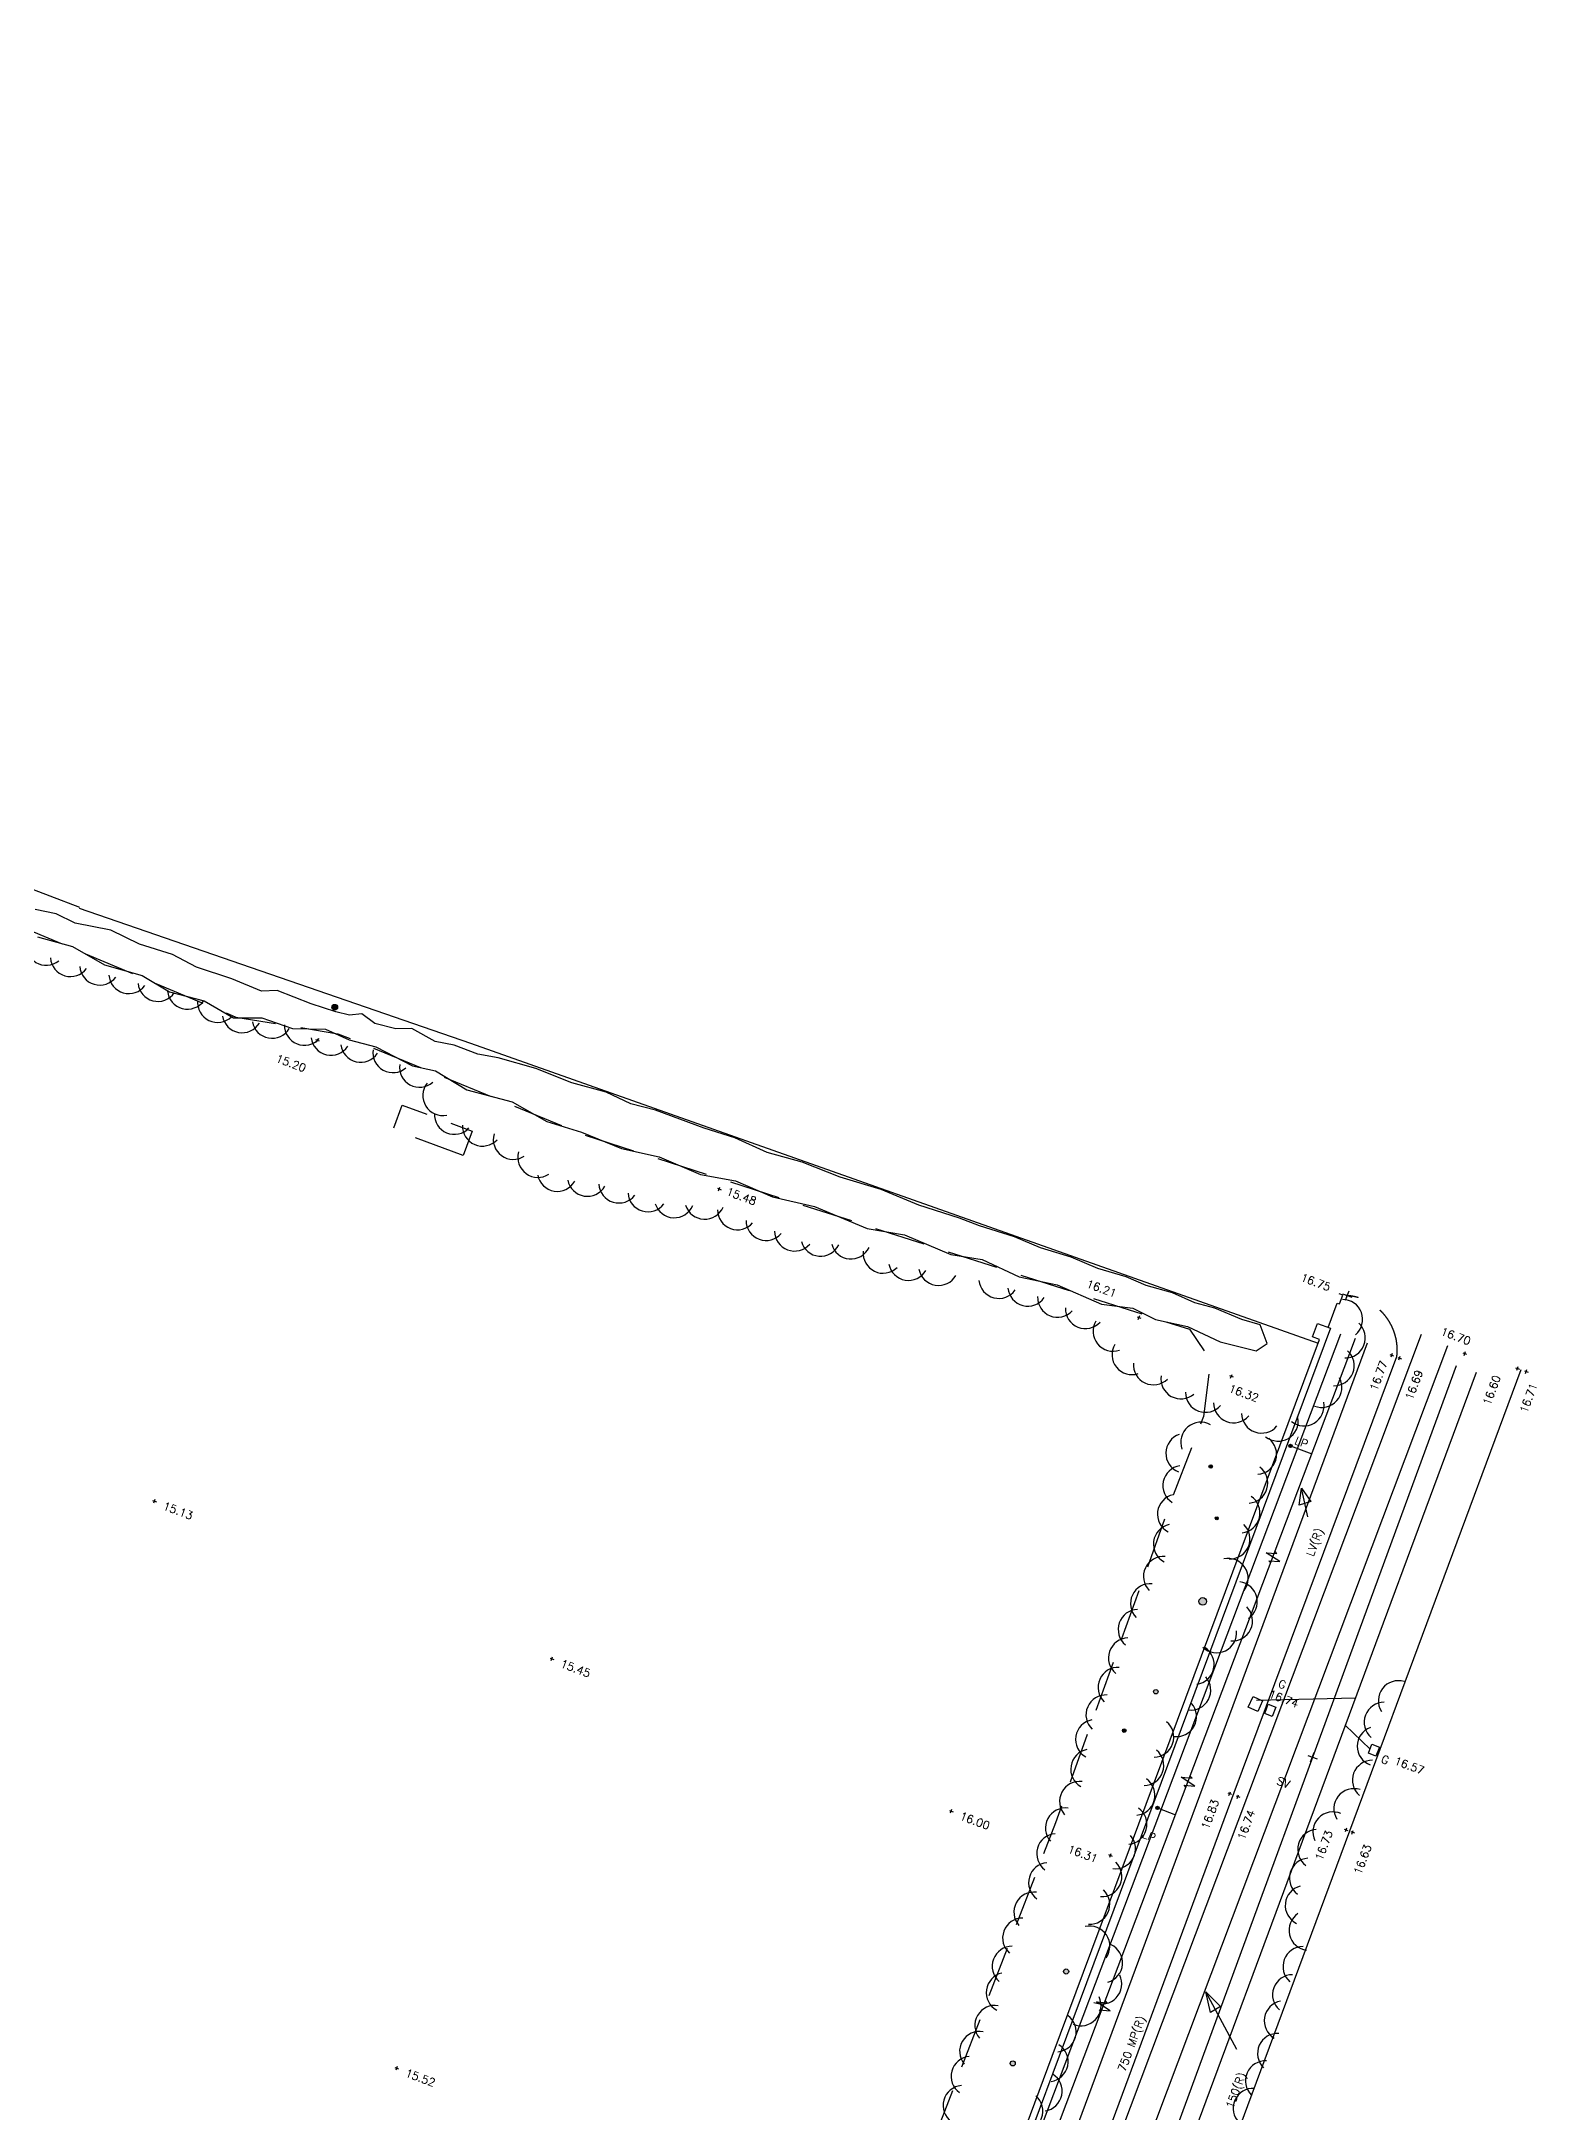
# Model space of a CAD drawing. Header units: millimetres. Extents: x 521005098 to 522149999836, y 174611071 to 175300000107.
# Drawn here: x 521533579 to 521608280, y 174982214 to 175085755 of the extents above; entities that cross this region are included whole.
import ezdxf

# ---------------------------------------------------------------- set-up
doc = ezdxf.new("R2010")
doc.units = ezdxf.units.MM
doc.header["$LTSCALE"] = 200
doc.linetypes.add('survey-A$0$DASHED', pattern=[19.05, 12.7, -6.35])
for name, color, linetype in [('0-35TEXT', 3, 'Continuous'), ('survey-A$0$BOUNDARY', 8, 'Continuous'), ('survey-A$0$BT', 8, 'Continuous'), ('survey-A$0$CATV', 8, 'Continuous'), ('survey-A$0$DETAIL', 8, 'Continuous'), ('survey-A$0$ELEC', 8, 'Continuous'), ('survey-A$0$FOUL', 8, 'Continuous'), ('survey-A$0$GAS', 8, 'Continuous'), ('survey-A$0$LEVEL', 8, 'Continuous'), ('survey-A$0$ROAD', 8, 'Continuous'), ('survey-A$0$SERVICE', 8, 'Continuous'), ('survey-A$0$STORM', 8, 'Continuous'), ('survey-A$0$TEXT_SERVICE', 8, 'Continuous'), ('survey-A$0$VEGETATION', 8, 'Continuous')]:
    doc.layers.add(name, color=color, linetype=linetype)
doc.styles.add('survey-A$0$ROMANS', font='Romans.shx')

# ---------------------------------------------------------------- blocks, each defined once
blk = doc.blocks.new('survey-A')
at = {"layer": 'survey-A$0$SERVICE', "linetype": 'Continuous'}
h = blk.add_hatch(color=256, dxfattribs=at)
edge = h.paths.add_edge_path()
edge.add_arc((521595984, 175015543), 80, -20.42304, 339.57696)
h = blk.add_hatch(color=256, dxfattribs=at)
edge = h.paths.add_edge_path()
edge.add_arc((521589339, 174997447), 80, -20.42304, 339.57696)
at = {"layer": 'survey-A$0$VEGETATION', "linetype": 'Continuous'}
h = blk.add_hatch(color=256, dxfattribs=at)
edge = h.paths.add_edge_path()
edge.add_arc((521548235, 175037472), 143, -20.42304, 339.57696)
h = blk.add_hatch(color=256, dxfattribs=at)
edge = h.paths.add_edge_path()
edge.add_arc((521591998, 175014512), 90, -20.42304, 339.57696)
h = blk.add_hatch(color=256, dxfattribs=at)
edge = h.paths.add_edge_path()
edge.add_arc((521592302, 175011923), 75, -20.42304, 339.57696)
h = blk.add_hatch(color=256, dxfattribs=at)
edge = h.paths.add_edge_path()
edge.add_arc((521591604, 175007766), 191, -20.42304, 339.57696)
edge = h.paths.add_edge_path()
edge.add_arc((521589259, 175003253), 111, -20.42304, 339.57696)
h = blk.add_hatch(color=256, dxfattribs=at)
edge = h.paths.add_edge_path()
edge.add_arc((521587681, 175001312), 90, -20.42304, 339.57696)
h = blk.add_hatch(color=256, dxfattribs=at)
edge = h.paths.add_edge_path()
edge.add_arc((521584776, 174989267), 127, -20.42304, 339.57696)
edge = h.paths.add_edge_path()
edge.add_arc((521582110, 174984675), 127, -20.42304, 339.57696)
at = {"layer": 'survey-A$0$BOUNDARY', "linetype": 'Continuous'}
for p, q in [((521535460, 175042426), (521555021, 175035668)), ((521555021, 175035668), (521597363, 175020679))]:
    blk.add_line(p, q, dxfattribs=at)
at = {"layer": 'survey-A$0$BT', "linetype": 'Continuous', "flags": 128}
blk.add_lwpolyline([(521581746, 174976752), (521598498, 175021145)], dxfattribs=at)
at = {"layer": 'survey-A$0$CATV', "linetype": 'Continuous', "flags": 128}
blk.add_lwpolyline([(521493147, 174734064), (521518385, 174800816), (521564900, 174926306), (521599833, 175020691)], dxfattribs=at)
at = {"layer": 'survey-A$0$DETAIL', "linetype": 'Continuous'}
for p, q in [((521597871, 175021465), (521598324, 175022684)), ((521598324, 175022684), (521598437, 175022642)), ((521598597, 175023073), (521598410, 175023143)), ((521598437, 175022642), (521598597, 175023073))]:
    blk.add_line(p, q, dxfattribs=at)
at = {"layer": 'survey-A$0$DETAIL', "linetype": 'survey-A$0$DASHED', "flags": 128}
blk.add_lwpolyline([(521232951, 175189296), (521235185, 175187596), (521248311, 175181261), (521259769, 175175327), (521285492, 175164143), (521314586, 175150866), (521327019, 175144152), (521345425, 175132394), (521369100, 175119149), (521375467, 175115899), (521396203, 175104687), (521423800, 175088843), (521456080, 175069553), (521466041, 175065559), (521481796, 175060226), (521483655, 175060313), (521487686, 175057605), (521495810, 175053713), (521515754, 175047238), (521516450, 175047216), (521525044, 175045327), (521527445, 175043657), (521543295, 175036981), (521548395, 175036151), (521560734, 175031080), (521590940, 175021376), (521591984, 175019828), (521591645, 175017012), (521590065, 175012915), (521584244, 174996699), (521576284, 174975976), (521575182, 174972456), (521575309, 174969599), (521577465, 174967594)], dxfattribs=at)
at = {"layer": 'survey-A$0$DETAIL', "linetype": 'Continuous', "flags": 128}
blk.add_lwpolyline([(521532514, 175043601), (521535481, 175042478)], dxfattribs=at)
at = {"layer": 'survey-A$0$DETAIL', "linetype": 'survey-A$0$DASHED', "flags": 128}
blk.add_lwpolyline([(521554642, 175030058), (521551150, 175031368), (521551606, 175032585), (521555099, 175031275)], close=True, dxfattribs=at)
at = {"layer": 'survey-A$0$DETAIL', "linetype": 'Continuous', "flags": 128}
blk.add_lwpolyline([(521578130, 174967776), (521577947, 174967286), (521577648, 174967398), (521577690, 174967510), (521577465, 174967594), (521577629, 174968034), (521577742, 174967993), (521584075, 174985033), (521597435, 175020870), (521597088, 175020999), (521597336, 175021665), (521597983, 175021424), (521578022, 174967817)], close=True, dxfattribs=at)
at = {"layer": 'survey-A$0$ELEC'}
for p, q in [((521595452, 175009761), (521594766, 175010203)), ((521594766, 175010203), (521595308, 175010161)), ((521594909, 175009803), (521595452, 175009761)), ((521594999, 175009703), (521594909, 175009803)), ((521595308, 175010161), (521595219, 175010261)), ((521591213, 174998535), (521590527, 174998976)), ((521590527, 174998976), (521591070, 174998935)), ((521590671, 174998576), (521591213, 174998535)), ((521590761, 174998476), (521590671, 174998576)), ((521591070, 174998935), (521590980, 174999035)), ((521586975, 174987308), (521586289, 174987750)), ((521586289, 174987750), (521586831, 174987708)), ((521586432, 174987349), (521586975, 174987308)), ((521586522, 174987250), (521586432, 174987349)), ((521586831, 174987708), (521586742, 174987808))]:
    blk.add_line(p, q, dxfattribs=at)
at = {"layer": 'survey-A$0$ELEC', "linetype": 'Continuous', "flags": 128}
blk.add_lwpolyline([(521567169, 174937739), (521567748, 174937704, 0.2748146), (521568632, 174938160), (521570718, 174943952), (521583647, 174979635), (521599238, 175020929)], format="xyb", dxfattribs=at)
for points in [[(521595984, 175015543), (521597052, 175015140)], [(521596858, 175012000), (521596539, 175013422), (521597009, 175012758), (521596423, 175012585), (521596539, 175013422)], [(521589339, 174997447), (521590243, 174997106)]]:
    blk.add_lwpolyline(points, dxfattribs=at)
at = {"layer": 'survey-A$0$FOUL', "linetype": 'Continuous', "flags": 128}
blk.add_lwpolyline([(521547564, 174864903), (521604277, 175019560)], dxfattribs=at)
at = {"layer": 'survey-A$0$GAS', "linetype": 'Continuous', "flags": 128}
for points in [[(521452776, 174620443), (521465925, 174655615), (521487845, 174713206), (521515171, 174786610), (521539921, 174853279), (521583152, 174969608), (521602539, 175021131)], [(521454085, 174619874), (521467234, 174655046), (521489153, 174712637), (521516479, 174786041), (521541230, 174852709), (521584460, 174969039), (521603847, 175020561)], [(521593311, 174985367), (521591756, 174988245), (521592488, 174987521), (521591997, 174987223), (521591756, 174988245)]]:
    blk.add_lwpolyline(points, dxfattribs=at)
at = {"layer": 'survey-A$0$LEVEL', "flags": 128}
for points in [[(521547270, 175035857), (521547457, 175035787)], [(521547329, 175035728), (521547398, 175035915)], [(521567351, 175028420), (521567539, 175028350)], [(521567410, 175028291), (521567480, 175028479)], [(521598736, 175022824), (521598910, 175023293)], [(521598589, 175023146), (521599057, 175022971)], [(521598729, 175023093), (521598917, 175023024)], [(521598788, 175022965), (521598858, 175023152)], [(521588323, 175021998), (521588511, 175021929)], [(521588382, 175021870), (521588452, 175022057)], [(521600949, 175020120), (521601136, 175020050)], [(521601008, 175019991), (521601078, 175020178)], [(521604599, 175020199), (521604787, 175020129)], [(521604658, 175020070), (521604728, 175020257)], [(521592995, 175018933), (521593065, 175019120)], [(521601344, 175019969), (521601532, 175019899)], [(521601403, 175019841), (521601473, 175020028)], [(521607235, 175019452), (521607422, 175019382)], [(521607294, 175019324), (521607364, 175019511)], [(521607670, 175019295), (521607857, 175019225)], [(521607729, 175019166), (521607799, 175019354)], [(521592936, 175019061), (521593124, 175018991)], [(521539191, 175012690), (521539261, 175012878)], [(521539132, 175012819), (521539320, 175012749)], [(521558992, 175004938), (521559179, 175004868)], [(521559050, 175004809), (521559120, 175004997)], [(521578944, 174997320), (521579132, 174997251)], [(521579003, 174997192), (521579073, 174997379)], [(521592852, 174998197), (521593039, 174998127)], [(521592911, 174998068), (521592981, 174998256)], [(521592932, 174998124), (521592960, 174998199)], [(521593264, 174998045), (521593451, 174997976)], [(521593322, 174997917), (521593392, 174998104)], [(521593322, 174997917), (521593392, 174998104)], [(521598671, 174996387), (521598858, 174996317)], [(521598729, 174996259), (521598799, 174996446)], [(521599051, 174996137), (521599121, 174996324)], [(521598993, 174996266), (521599180, 174996196)], [(521586896, 174995109), (521587083, 174995039)], [(521586955, 174994980), (521587025, 174995168)], [(521551238, 174984474), (521551425, 174984404)], [(521551296, 174984346), (521551366, 174984533)]]:
    blk.add_lwpolyline(points, dxfattribs=at)
at = {"layer": 'survey-A$0$ROAD', "linetype": 'survey-A$0$DASHED', "flags": 128}
blk.add_lwpolyline([(521601302, 175020019, 0.4223086), (521598823, 175023059)], format="xyb", dxfattribs=at)
at = {"layer": 'survey-A$0$ROAD', "linetype": 'Continuous', "flags": 128}
for points in [[(521458998, 174620502), (521464340, 174634734), (521471544, 174653904), (521479106, 174674151), (521487335, 174696089), (521494653, 174715604), (521501833, 174734832), (521509255, 174754796), (521518545, 174779629), (521526408, 174800872), (521534508, 174822705), (521542914, 174845337), (521550827, 174866666), (521557707, 174885238), (521566401, 174908601), (521582455, 174951875), (521598951, 174996298), (521607513, 175019357)], [(521581377, 174966454), (521585202, 174976658), (521593173, 174998208), (521601302, 175020019)]]:
    blk.add_lwpolyline(points, dxfattribs=at)
at = {"layer": 'survey-A$0$SERVICE'}
for p, q in [((521596845, 175000067), (521597313, 174999892)), ((521596992, 174999745), (521597166, 175000214))]:
    blk.add_line(p, q, dxfattribs=at)
at = {"layer": 'survey-A$0$SERVICE', "linetype": 'Continuous', "flags": 128}
for points in [[(521594115, 175003017), (521594590, 175002806), (521594350, 175002267), (521593875, 175002479)], [(521595068, 175002022), (521594696, 175002169), (521594875, 175002625), (521595247, 175002478)], [(521600251, 175000034), (521599879, 175000181), (521600058, 175000637), (521600431, 175000490)]]:
    blk.add_lwpolyline(points, close=True, dxfattribs=at)
at = {"layer": 'survey-A$0$SERVICE', "linetype": 'Continuous'}
for centre in [(521595984, 175015543), (521589339, 174997447)]:
    blk.add_circle(centre, 80, dxfattribs=at)
at = {"layer": 'survey-A$0$STORM', "linetype": 'Continuous', "flags": 128}
for points in [[(521605263, 175019220), (521574411, 174936031)], [(521594285, 175002836), (521599231, 175002954)], [(521599961, 175000388), (521598723, 175001586)]]:
    blk.add_lwpolyline(points, dxfattribs=at)
at = {"layer": 'survey-A$0$VEGETATION', "linetype": 'Continuous', "flags": 128}
for points in [[(521556403, 175034948), (521555381, 175035118), (521554200, 175035582), (521553245, 175035752), (521552090, 175036413), (521551287, 175036400), (521550239, 175036663), (521549593, 175037135), (521548970, 175037078), (521548293, 175037249), (521547053, 175037641), (521545361, 175038317), (521544570, 175038276), (521543098, 175038893), (521541330, 175039482), (521540131, 175040114), (521538480, 175040625), (521537039, 175041323), (521535270, 175041670), (521534316, 175042141), (521533273, 175042356)], [(521533379, 175040993), (521535129, 175040503), (521536724, 175039597), (521538616, 175039054), (521539978, 175038235), (521541713, 175037797), (521543176, 175036940), (521544586, 175036935), (521546115, 175036414), (521547768, 175036377), (521548957, 175035841), (521550283, 175035486), (521552121, 175034548), (521553264, 175034295), (521554840, 175033338), (521557105, 175032738), (521558825, 175031762), (521560556, 175031221), (521562558, 175030418), (521564448, 175029992), (521566504, 175029111), (521568261, 175028792)], [(521568261, 175028792), (521570108, 175027989), (521572199, 175027511), (521574843, 175026412), (521576706, 175026100), (521579022, 175025110), (521580580, 175024854), (521582424, 175023994), (521584335, 175023594), (521586546, 175022632), (521588114, 175022430), (521589242, 175021860), (521590840, 175021520), (521592474, 175020750), (521594274, 175020299), (521594825, 175020661), (521594470, 175021603), (521593549, 175021865), (521592210, 175022433), (521591206, 175022691), (521590088, 175023200), (521588776, 175023561), (521587782, 175024000), (521586354, 175024418), (521585021, 175024972), (521583497, 175025447), (521582194, 175025990), (521580456, 175026544), (521579444, 175026933), (521577415, 175027574), (521575534, 175028367), (521573483, 175028980), (521571583, 175029722), (521569844, 175030209), (521568223, 175030951), (521566688, 175031430), (521564265, 175032321), (521563020, 175032645), (521561790, 175033220), (521560080, 175033694), (521558276, 175034413), (521556403, 175034948)]]:
    blk.add_lwpolyline(points, dxfattribs=at)
at = {"layer": 'survey-A$0$VEGETATION', "linetype": 'Continuous'}
for centre, radius in [((521548235, 175037472), 143), ((521591998, 175014512), 90), ((521592302, 175011923), 75), ((521591604, 175007766), 191), ((521589259, 175003253), 111), ((521587681, 175001312), 90), ((521584776, 174989267), 127), ((521582110, 174984675), 127)]:
    blk.add_circle(centre, radius, dxfattribs=at)
for centre, start, end in [((521533810, 175040575), 169.80156, 309.07329), ((521535026, 175040007), 184.08988, 323.36161), ((521536487, 175039580), 184.08988, 323.36161), ((521537948, 175039154), 184.08988, 323.36161), ((521539399, 175038763), 185.6604, 324.93213), ((521540871, 175038376), 185.6604, 324.93213), ((521542380, 175037716), 174.61213, 313.88386), ((521543610, 175037197), 189.7764, 329.04813), ((521545106, 175036918), 189.7764, 329.04813), ((521546718, 175036572), 178.66881, 317.94054), ((521548046, 175036071), 187.2257, 326.49743), ((521549528, 175035725), 187.2257, 326.49743), ((521551135, 175035201), 171.81586, 311.08759), ((521552471, 175034473), 171.81586, 311.08759), ((521553634, 175033059), 142.10192, 281.37365), ((521554211, 175032120), 177.60521, 316.87694), ((521555614, 175031531), 177.60521, 316.87694), ((521557153, 175030863), 164.18298, 303.45471), ((521558381, 175029964), 164.18298, 303.45471), ((521559356, 175029268), 190.97551, 330.24724), ((521560857, 175029020), 190.97551, 330.24724), ((521562428, 175028686), 183.5528, 322.82453), ((521563884, 175028246), 183.5528, 322.82453), ((521565199, 175027948), 197.54369, 336.81542), ((521566719, 175027874), 197.54369, 336.81542), ((521568356, 175027344), 179.95116, 319.22289), ((521569782, 175026813), 179.95116, 319.22289), ((521571208, 175026283), 179.95116, 319.22289), ((521572512, 175026024), 195.25378, 334.52551), ((521574027, 175025888), 195.25378, 334.52551), ((521575634, 175025176), 174.58849, 313.86022), ((521576902, 175024818), 190.78478, 330.05651), ((521578403, 175024565), 190.78478, 330.05651), ((521581414, 175023915), 185.52614, 324.79787), ((521582864, 175023530), 185.52614, 324.79787), ((521584348, 175022975), 178.24077, 317.5125), ((521585738, 175022410), 178.24077, 317.5125), ((521598589, 175021861), 310.7428, 90.01453), ((521587124, 175021274), 149.23744, 288.50917), ((521598727, 175020945), 268.50819, 47.77992), ((521588066, 175020106), 149.23744, 288.50917), ((521598169, 175019553), 268.50819, 47.77992), ((521589134, 175019596), 175.40605, 314.67778), ((521590512, 175018894), 171.45722, 310.72895), ((521591739, 175018220), 179.9411, 319.21283), ((521597551, 175018466), 248.97459, 28.24632), ((521593145, 175017697), 179.9411, 319.21283), ((521594545, 175017182), 180.65957, 319.9313), ((521596665, 175017544), 230.93442, 10.20615), ((521590758, 175015175), 109.04532, 248.31705), ((521591504, 175015727), 60.56851, 199.84024), ((521595373, 175016780), 230.93442, 10.20615), ((521594293, 175015123), 273.43045, 52.70218), ((521590606, 175013562), 98.69247, 237.9642), ((521593854, 175013683), 273.43045, 52.70218), ((521590339, 175012128), 102.67292, 241.94465), ((521593460, 175012194), 276.42809, 55.69982), ((521590138, 175010637), 102.67292, 241.94465), ((521592964, 175010891), 267.29695, 46.56868), ((521589639, 175009017), 84.91399, 224.18572), ((521592875, 175008914), 323.42888, 102.70061), ((521593329, 175007747), 303.64714, 82.91887), ((521588992, 175007657), 84.91399, 224.18572), ((521588376, 175006371), 91.62681, 230.89854), ((521593090, 175006794), 264.85848, 44.13021), ((521587892, 175004945), 91.62681, 230.89854), ((521592296, 175006201), 226.56033, 5.83207), ((521591169, 175004618), 278.07598, 57.34771), ((521587373, 175003471), 86.65744, 225.92917), ((521591001, 175003333), 262.13622, 41.40795), ((521601376, 175002803), 72.82859, 212.10032), ((521586768, 175002093), 86.65744, 225.92917), ((521590289, 175002007), 262.13622, 41.40795), ((521600669, 175001727), 89.9411, 229.21283), ((521586250, 175000866), 101.10234, 240.37407), ((521589156, 175000987), 270.89652, 50.16825), ((521600319, 175000528), 110.08864, 249.36037), ((521586008, 174999380), 101.10234, 240.37407), ((521588655, 174999567), 270.89652, 50.16825), ((521600079, 174998829), 89.9411, 229.21283), ((521585449, 174997769), 82.29613, 221.56786), ((521588213, 174998079), 275.02378, 54.29551), ((521599154, 174997407), 71.96179, 211.23351), ((521584741, 174996441), 82.29613, 221.56786), ((521587815, 174996627), 275.02378, 54.29551), ((521597347, 174995376), 94.25972, 233.53145), ((521598105, 174996244), 66.29898, 205.5707), ((521584306, 174995161), 94.76475, 234.03648), ((521587242, 174995403), 262.46504, 41.73677), ((521583901, 174993711), 94.76475, 234.03648), ((521586557, 174994007), 266.75934, 46.03107), ((521596930, 174993934), 94.25972, 233.53145), ((521583166, 174992235), 82.21468, 221.48641), ((521585954, 174992628), 266.75934, 46.03107), ((521596724, 174992571), 104.37024, 243.64197), ((521596913, 174991326), 123.6472, 262.91893), ((521582604, 174990940), 89.9411, 229.21283), ((521585961, 174990537), 324.28112, 103.55285), ((521582079, 174989530), 89.9411, 229.21283), ((521586598, 174989702), 285.20507, 64.4768), ((521596611, 174989514), 89.9664, 229.23813), ((521581786, 174988213), 102.50853, 241.78026), ((521586558, 174988645), 246.84341, 26.11514), ((521596088, 174988107), 89.9664, 229.23813), ((521581215, 174986570), 80.00896, 219.28069), ((521584282, 174986255), 274.91385, 54.18558), ((521585521, 174987554), 246.84341, 26.11514), ((521595673, 174986802), 100.7318, 240.00353), ((521580454, 174985271), 80.00896, 219.28069), ((521595340, 174985171), 86.40666, 225.67839), ((521580026, 174984023), 95.02379, 234.29552), ((521583878, 174984757), 278.86131, 58.13304), ((521583578, 174983282), 278.86131, 58.13304), ((521594731, 174983799), 86.40666, 225.67839), ((521579628, 174982571), 95.02379, 234.29552), ((521582616, 174982291), 269.9411, 49.21283), ((521594121, 174982427), 86.40666, 225.67839)]:
    blk.add_arc(centre, 1000, start, end, dxfattribs=at)
at = {"layer": 'survey-A$0$ELEC', "linetype": 'Continuous', "style": 'survey-A$0$ROMANS'}
blk.add_text('LV(R)', height=400, rotation=69.57697, dxfattribs=at).set_placement((521597129, 175009984))
at = {"layer": 'survey-A$0$GAS', "linetype": 'Continuous', "style": 'survey-A$0$ROMANS'}
for s, p in [('750 MP(R)', (521587722, 174984224)), ('150(R)', (521593116, 174982379))]:
    blk.add_text(s, height=400, rotation=69.57697, dxfattribs=at).set_placement(p)
at = {"layer": 'survey-A$0$LEVEL', "style": 'survey-A$0$ROMANS'}
for s, rotation, p in [('15.20', 339.57696, (521545254, 175034756)), ('15.48', 339.57696, (521567760, 175028103)), ('16.21', 339.57696, (521585751, 175023492)), ('16.75', 339.57696, (521596453, 175023809)), ('16.70', 339.57696, (521603450, 175021108)), ('16.77', 69.57697, (521600309, 175018258)), ('16.69', 69.57697, (521602077, 175017799)), ('16.32', 339.57696, (521592857, 175018261)), ('16.60', 69.57697, (521605959, 175017537)), ('16.71', 69.57697, (521607796, 175017146)), ('15.13', 339.57696, (521539613, 175012380)), ('15.45', 339.57696, (521559472, 175004499)), ('16.74', 339.57696, (521594853, 175002981)), ('16.57', 339.57696, (521601134, 174999640)), ('16.83', 69.57697, (521591889, 174996332)), ('16.00', 339.57696, (521579424, 174996882)), ('16.74', 69.57697, (521593696, 174995803)), ('16.73', 69.57697, (521597572, 174994779)), ('16.31', 339.57696, (521584817, 174995231)), ('16.63', 69.57697, (521599509, 174994076)), ('15.52', 339.57696, (521551718, 174984035))]:
    blk.add_text(s, height=400, rotation=rotation, dxfattribs=at).set_placement(p)
at = {"layer": 'survey-A$0$TEXT_SERVICE', "linetype": 'Continuous', "style": 'survey-A$0$ROMANS'}
for s, p in [('LP', (521596160, 175015648)), ('G', (521595334, 175003500)), ('G', (521600474, 174999727)), ('SV', (521595256, 174998644)), ('LP', (521588546, 174995971))]:
    blk.add_text(s, height=400, rotation=339.57696, dxfattribs=at).set_placement(p)

msp = doc.modelspace()

# ---------------------------------------------------------------- block references
at = {"layer": '0-35TEXT'}
msp.add_blockref('survey-A', (0, 0), dxfattribs=at)

doc.saveas('drawing.dxf')
